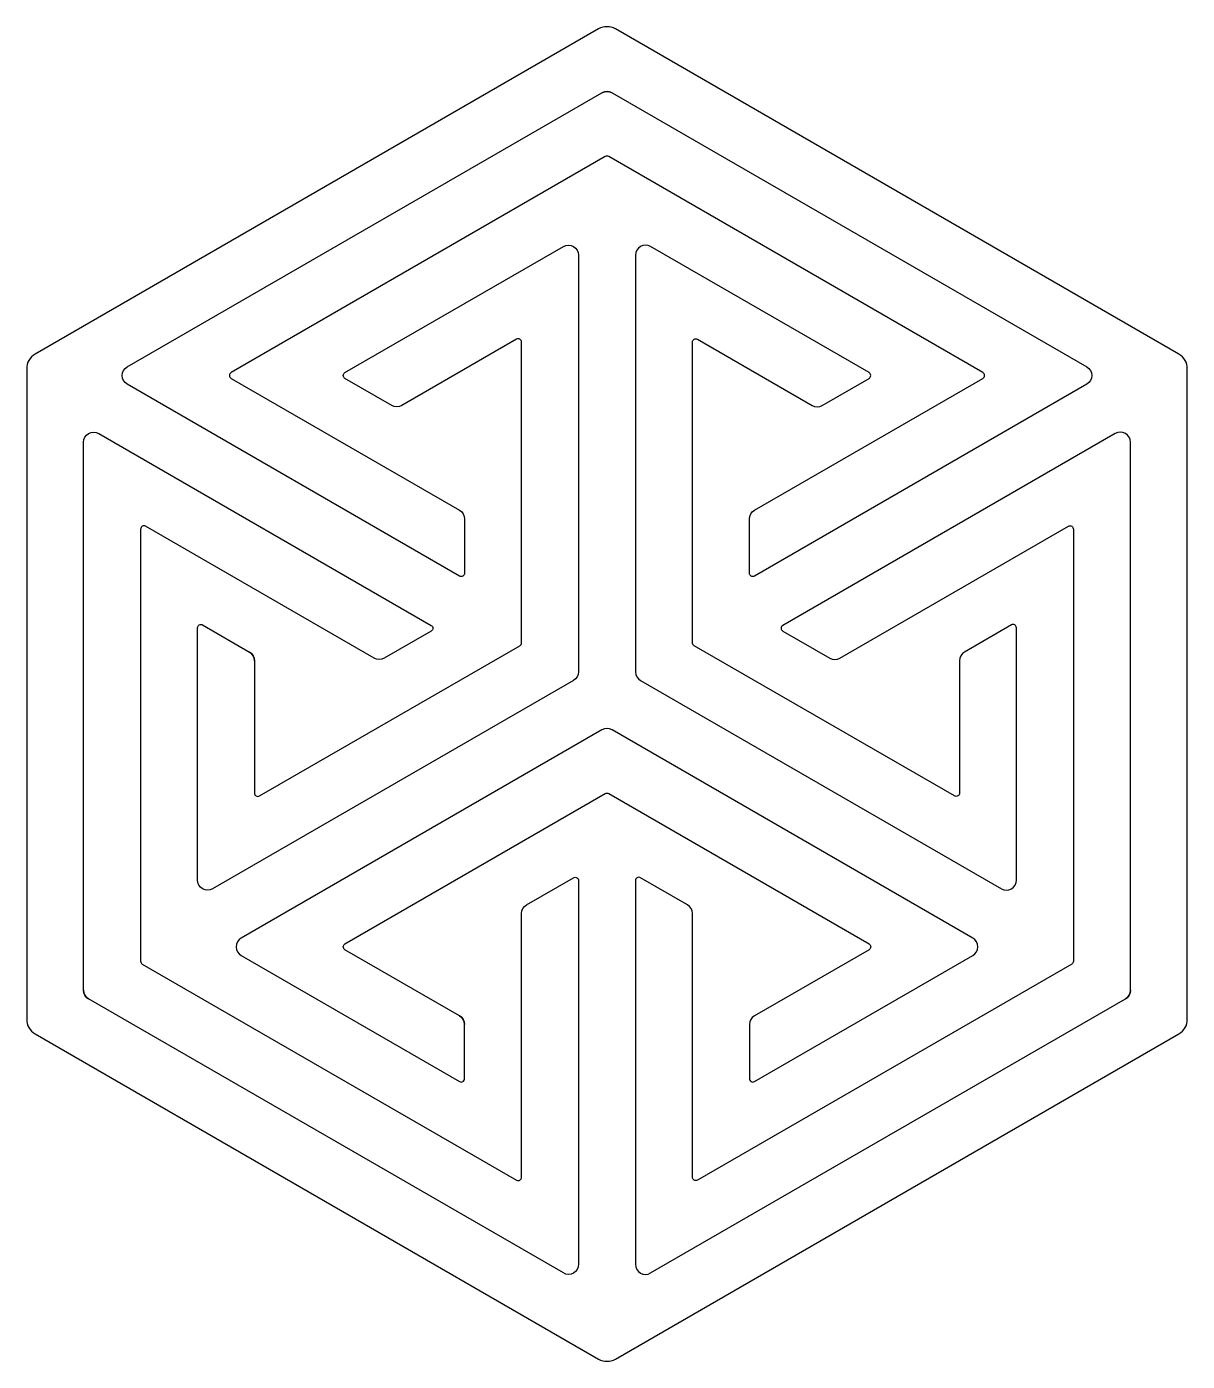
# Model space of a CAD drawing. Header units: millimetres. Extents: x 8 to 42.7, y 5.6 to 45.4.
import ezdxf

# ---------------------------------------------------------------- set-up
doc = ezdxf.new("R2010")
doc.units = ezdxf.units.MM

msp = doc.modelspace()

# ---------------------------------------------------------------- linework, layer by layer
for points in [[(42.671, 15.789), (42.671, 35.211, 0.267949), (42.421, 35.644), (25.6, 45.356, 0.267949), (25.1, 45.356), (8.279, 35.644, 0.267949), (8.029, 35.211), (8.029, 15.789, 0.267949), (8.279, 15.356), (25.1, 5.644, 0.267949), (25.6, 5.644), (42.421, 15.356, 0.267949)], [(31.771, 34.114), (33.171, 34.923, 0.57735), (33.171, 35.096), (26.65, 38.86, 0.57735), (26.2, 38.601), (26.2, 26.164, 0.267949), (26.35, 25.904), (37.121, 19.686, 0.57735), (37.571, 19.946), (37.571, 27.475, 0.57735), (37.421, 27.561), (36.021, 26.753, 0.267949), (35.871, 26.493), (35.871, 22.544, -0.57735), (35.721, 22.457), (27.95, 26.943, -0.267949), (27.9, 27.03), (27.9, 36.003, -0.57735), (28.05, 36.089), (31.471, 34.114, 0.267949)], [(22.8, 11.071), (22.8, 18.947, -0.267949), (22.95, 19.207), (24.35, 20.015, -0.57735), (24.5, 19.929), (24.5, 8.473, -0.57735), (24.05, 8.214), (9.879, 16.395, -0.267949), (9.729, 16.655), (9.729, 33.017, -0.57735), (10.179, 33.277), (20.1, 27.55, -0.57735), (20.1, 27.376), (18.7, 26.568, -0.267949), (18.4, 26.568), (11.579, 30.506, 0.57735), (11.429, 30.419), (11.429, 17.521, 0.267949), (11.479, 17.434), (22.65, 10.985, 0.57735)]]:
    msp.add_lwpolyline(points, format="xyb", close=True)
for points in [[(25.5, 43.45), (39.671, 35.269, -0.57735), (39.671, 34.749), (29.75, 29.022, -0.57735), (29.6, 29.108), (29.6, 30.725, -0.267949), (29.75, 30.985), (36.571, 34.923, 0.57735), (36.571, 35.096), (25.4, 41.545, 0.267949), (25.3, 41.545), (14.129, 35.096, 0.57735), (14.129, 34.923), (20.95, 30.985, -0.267949), (21.1, 30.725), (21.1, 29.108, -0.57735), (20.95, 29.022), (11.029, 34.749, -0.57735), (11.029, 35.269), (25.2, 43.45, -0.267949), (25.5, 43.45, 0.267949), (25.2, 43.45)], [(14.829, 26.493), (14.829, 22.544, 0.57735), (14.979, 22.457), (22.75, 26.943, 0.267949), (22.8, 27.03), (22.8, 36.003, 0.57735), (22.65, 36.089), (19.229, 34.114, -0.267949), (18.929, 34.114), (17.529, 34.923, -0.57735), (17.529, 35.096), (24.05, 38.86, -0.57735), (24.5, 38.601), (24.5, 26.164, -0.267949), (24.35, 25.904), (13.579, 19.686, -0.57735), (13.129, 19.946), (13.129, 27.475, -0.57735), (13.279, 27.561), (14.679, 26.753, -0.267949), (14.829, 26.493, 0.267949), (14.679, 26.753)], [(40.971, 16.655), (40.971, 33.017, 0.57735), (40.521, 33.277), (30.6, 27.55, 0.57735), (30.6, 27.376), (32, 26.568, 0.267949), (32.3, 26.568), (39.121, 30.506, -0.57735), (39.271, 30.419), (39.271, 17.521, -0.267949), (39.221, 17.434), (28.05, 10.985, -0.57735), (27.9, 11.071), (27.9, 18.947, 0.267949), (27.75, 19.207), (26.35, 20.015, 0.57735), (26.2, 19.929), (26.2, 8.473, 0.57735), (26.65, 8.214), (40.821, 16.395, 0.267949), (40.971, 16.655, -0.267949), (40.821, 16.395)], [(20.95, 15.892, -0.267949), (21.1, 15.632, 0.267949), (20.95, 15.892), (17.529, 17.867, -0.57735), (17.529, 18.04), (25.3, 22.527, -0.267949), (25.4, 22.527), (33.171, 18.04, -0.57735), (33.171, 17.867), (29.75, 15.892, 0.267949), (29.6, 15.632), (29.6, 14.016, 0.57735), (29.75, 13.929), (36.271, 17.694, 0.57735), (36.271, 18.214), (25.5, 24.432, 0.267949), (25.2, 24.432), (14.429, 18.214, 0.57735), (14.429, 17.694), (20.95, 13.929, 0.57735), (21.1, 14.016), (21.1, 15.632)]]:
    msp.add_lwpolyline(points, format="xyb")
for centre, start, end in [((31.621, 34.374), 240, 300), ((10.029, 16.655), 180, 240)]:
    msp.add_arc(centre, 0.3, start, end)

doc.saveas('drawing.dxf')
